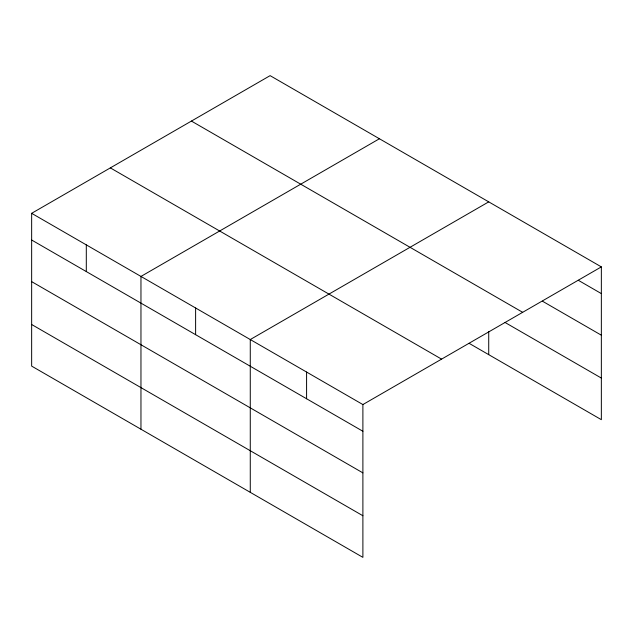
<?xml version="1.0" encoding="UTF-8"?>
<svg xmlns="http://www.w3.org/2000/svg" width="633" height="633" viewBox="0 0 633 633"><rect width="100%" height="100%" fill="white"/><g stroke="black" fill="none" stroke-linecap="round" stroke-linejoin="round"><path stroke-width="0.95" d="M469.085 343.315L601.35 419.679L601.35 266.889L270.109 75.644L31.65 213.321L31.65 366.111L362.891 557.356L362.891 404.558L31.65 213.321M379.42 138.754L140.961 276.431L140.961 429.221M488.723 201.864L250.272 339.541L250.272 492.332M362.891 404.558L601.35 266.889M578.317 280.292L601.35 293.593M542.481 301.213L601.35 335.197M191.419 121.077L522.66 312.322M504.936 322.411L601.35 378.067M110.34 167.887L441.581 359.133M31.65 240.018L362.891 431.263M31.65 281.63L362.891 472.875M31.65 324.5L362.891 515.745M488.723 331.431L488.723 354.662M306.586 372.046L306.586 398.75M195.613 307.986L195.613 334.683M86.302 244.876L86.302 271.573"/></g></svg>
